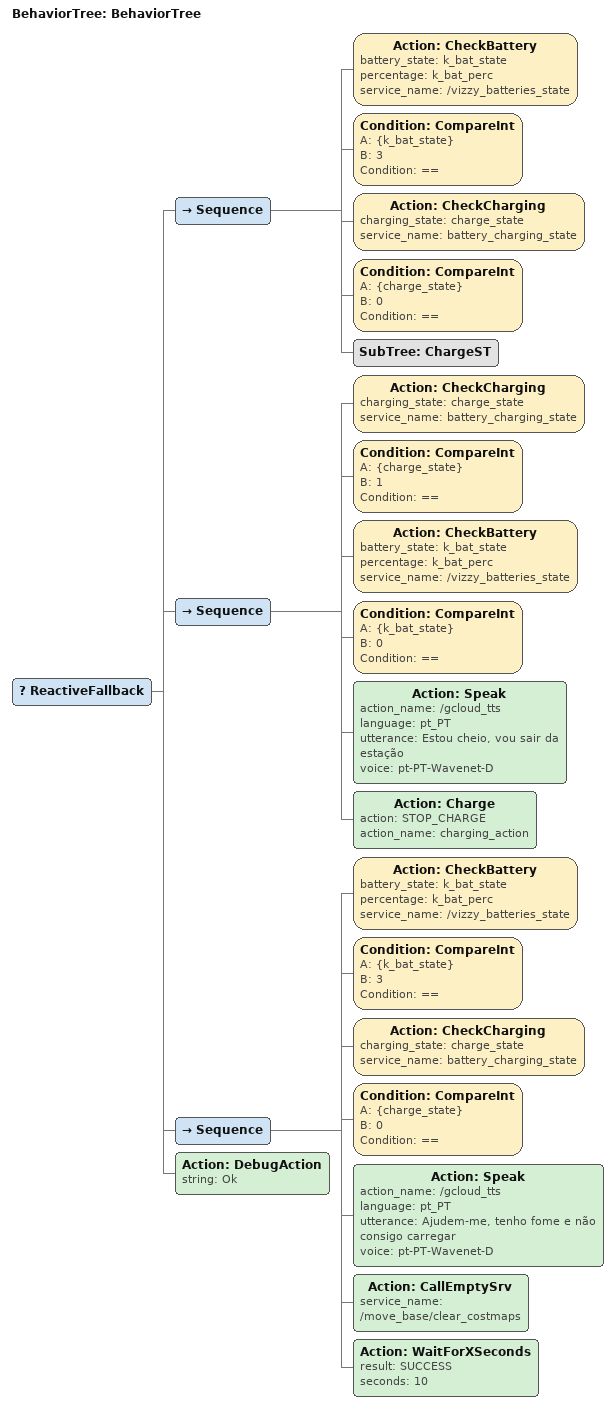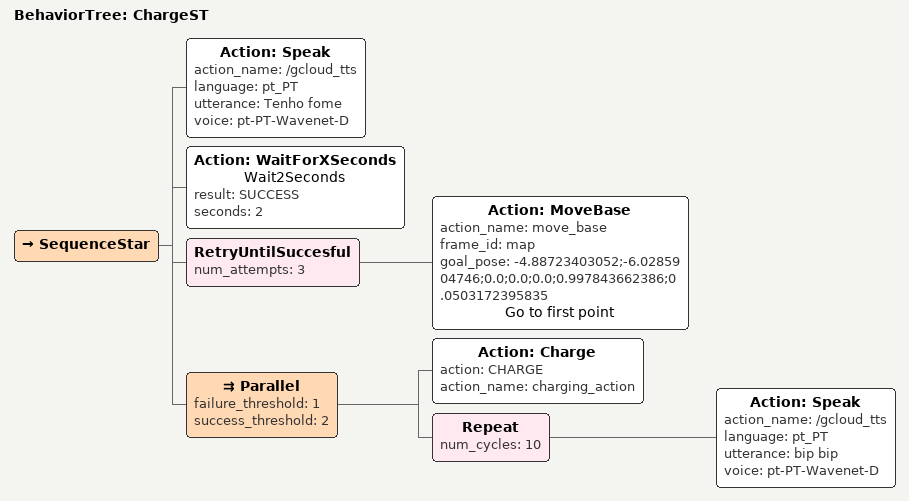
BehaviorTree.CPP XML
<?xml version="1.0"?>
<root main_tree_to_execute="BehaviorTree">
    <BehaviorTree ID="BehaviorTree">
        <ReactiveFallback>
            <Sequence>
                <Action ID="CheckBattery" battery_state="k_bat_state" percentage="k_bat_perc" service_name="/vizzy_batteries_state"/>
                <Condition A="{k_bat_state}" B="3" Condition="==" ID="CompareInt"/>
                <Action ID="CheckCharging" charging_state="charge_state" service_name="battery_charging_state"/>
                <Condition A="{charge_state}" B="0" Condition="==" ID="CompareInt"/>
                <SubTree ID="ChargeST"/>
            </Sequence>
            <Sequence>
                <Action ID="CheckCharging" charging_state="charge_state" service_name="battery_charging_state"/>
                <Condition A="{charge_state}" B="1" Condition="==" ID="CompareInt"/>
                <Action ID="CheckBattery" battery_state="k_bat_state" percentage="k_bat_perc" service_name="/vizzy_batteries_state"/>
                <Condition A="{k_bat_state}" B="0" Condition="==" ID="CompareInt"/>
                <Action ID="Speak" action_name="/gcloud_tts" language="pt_PT" utterance="Estou cheio, vou sair da estação" voice="pt-PT-Wavenet-D"/>
                <Action ID="Charge" action="STOP_CHARGE" action_name="charging_action"/>
            </Sequence>
            <Sequence>
                <Action ID="CheckBattery" battery_state="k_bat_state" percentage="k_bat_perc" service_name="/vizzy_batteries_state"/>
                <Condition A="{k_bat_state}" B="3" Condition="==" ID="CompareInt"/>
                <Action ID="CheckCharging" charging_state="charge_state" service_name="battery_charging_state"/>
                <Condition A="{charge_state}" B="0" Condition="==" ID="CompareInt"/>
                <Action ID="Speak" action_name="/gcloud_tts" language="pt_PT" utterance="Ajudem-me, tenho fome e não consigo carregar" voice="pt-PT-Wavenet-D"/>
                <Action ID="CallEmptySrv" service_name="/move_base/clear_costmaps"/>
                <Action ID="WaitForXSeconds" result="SUCCESS" seconds="10"/>
            </Sequence>
            <Action ID="DebugAction" string="Ok"/>
        </ReactiveFallback>
    </BehaviorTree>
    <BehaviorTree ID="ChargeST">
        <SequenceStar>
            <Action ID="Speak" action_name="/gcloud_tts" language="pt_PT" utterance="Tenho fome" voice="pt-PT-Wavenet-D"/>
            <Action ID="WaitForXSeconds" name="Wait2Seconds" result="SUCCESS" seconds="2"/>
            <RetryUntilSuccesful num_attempts="3">
                <Action ID="MoveBase" action_name="move_base" frame_id="map" goal_pose="-4.88723403052;-6.0285904746;0.0;0.0;0.0;0.997843662386;0.0503172395835" name="Go to first point"/>
            </RetryUntilSuccesful>
            <Parallel failure_threshold="1" success_threshold="2">
                <Action ID="Charge" action="CHARGE" action_name="charging_action"/>
                <Repeat num_cycles="10">
                    <Action ID="Speak" action_name="/gcloud_tts" language="pt_PT" utterance="bip bip" voice="pt-PT-Wavenet-D"/>
                </Repeat>
            </Parallel>
        </SequenceStar>
    </BehaviorTree>
</root>
